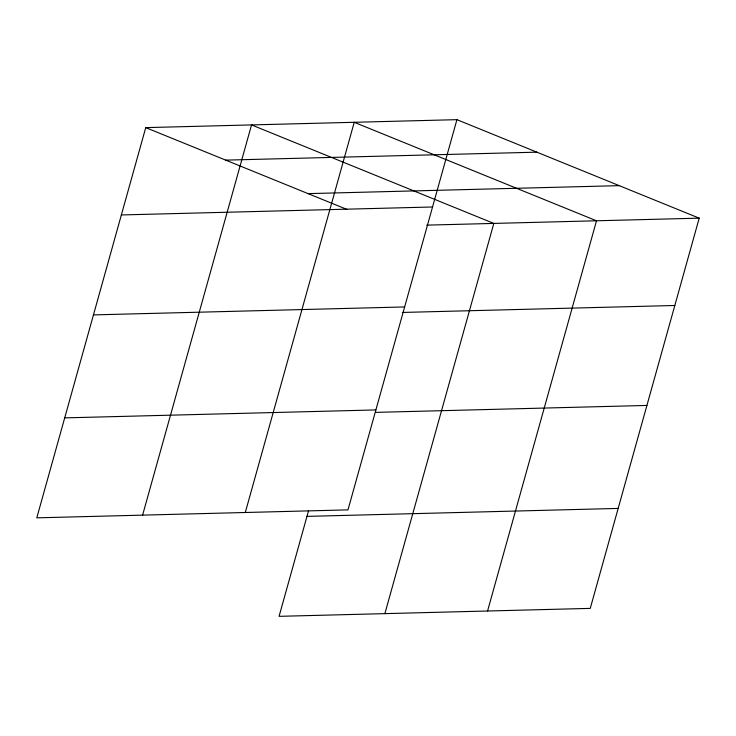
<?xml version="1.0" encoding="UTF-8"?>
<svg xmlns="http://www.w3.org/2000/svg" width="736" height="736" viewBox="0 0 736 736"><rect width="100%" height="100%" fill="white"/><g stroke="black" fill="none" stroke-linecap="round" stroke-linejoin="round"><path stroke-width="1.1" d="M456.927 119.664L145.746 127.622L36.8 517.84L347.981 509.873L456.927 119.664L699.2 218.16L590.254 608.378L279.073 616.336L308.522 510.848M142.6 515.126L251.546 124.918L493.819 223.422L384.873 613.631M245.29 512.504L354.237 122.296L596.51 220.791L487.563 611M225.694 160.126L536.875 152.168M308.071 193.623L619.252 185.656M121.366 214.949L432.547 206.982M426.696 225.133L699.2 218.16M93.463 314.898L404.644 306.94M402.316 312.45L674.82 305.486M64.704 417.882L375.884 409.924M375.553 412.381L646.916 405.435M306.976 516.378L618.157 508.42M145.746 127.622L346.996 209.447"/></g></svg>
